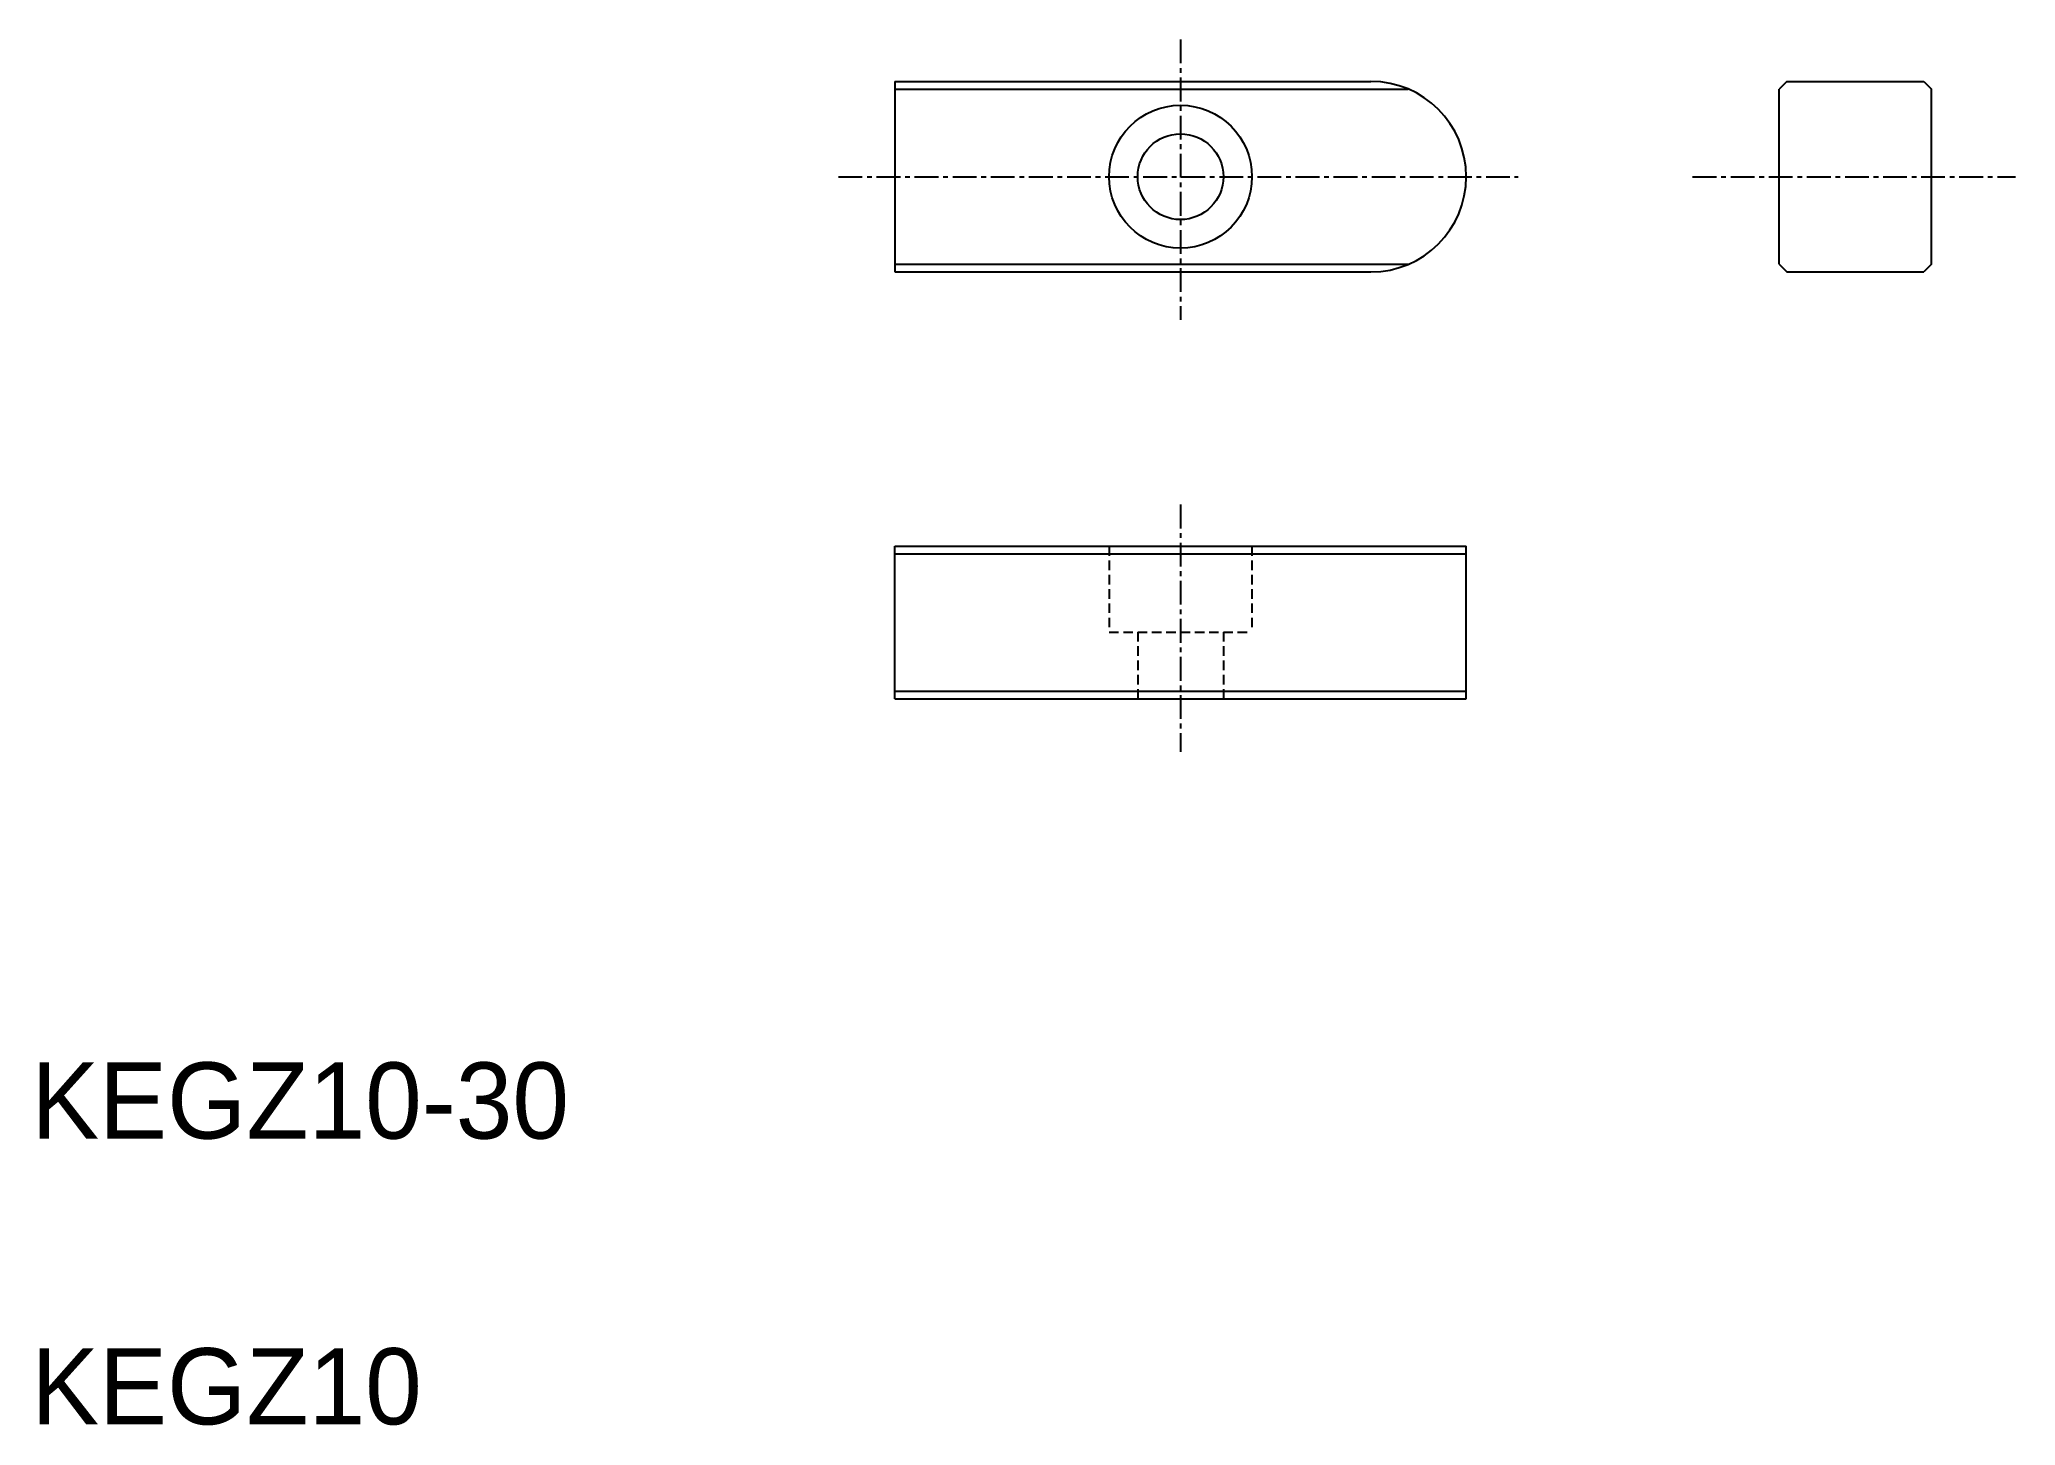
# Model space of a CAD drawing. Extents: x 10 to 114, y 10 to 83.
import ezdxf

# ---------------------------------------------------------------- set-up
doc = ezdxf.new("R2010")
doc.units = 0
doc.linetypes.add('CENTER', pattern=[2, 1.25, -0.25, 0.25, -0.25])
doc.linetypes.add('DASHED', pattern=[0.75, 0.5, -0.25])
doc.layers.get('0').update_dxf_attribs({"linetype": 'CONTINUOUS'})
doc.layers.add('CENTER', color=1, linetype='CENTER')

msp = doc.modelspace()

# ---------------------------------------------------------------- linework, layer by layer
at = {"color": 7, "linetype": 'CONTINUOUS'}
for p, q in [((55.35, 80.49), (80.35, 80.49)), ((55.35, 80.49), (55.35, 70.49)), ((102.18, 80.49), (101.78, 80.09)), ((101.78, 70.89), (101.78, 80.09)), ((102.18, 80.49), (109.38, 80.49)), ((109.38, 80.49), (109.78, 80.09)), ((109.78, 70.89), (109.78, 80.09)), ((101.78, 70.89), (102.18, 70.49)), ((109.78, 70.89), (109.38, 70.49)), ((55.35, 70.49), (80.35, 70.49)), ((102.18, 70.49), (109.38, 70.49)), ((55.35, 56.09), (85.35, 56.09)), ((55.35, 48.09), (55.35, 56.09)), ((62.85, 56.09), (62.85, 56.09)), ((85.35, 48.09), (85.35, 56.09)), ((55.35, 48.09), (85.35, 48.09))]:
    msp.add_line(p, q, dxfattribs=at)
at = {"color": 3, "linetype": 'CONTINUOUS'}
for p, q in [((55.35, 80.09), (82.31, 80.09)), ((55.35, 70.89), (82.31, 70.89)), ((55.35, 55.69), (85.35, 55.69)), ((55.35, 48.49), (85.35, 48.49))]:
    msp.add_line(p, q, dxfattribs=at)
at = {"color": 3, "linetype": 'DASHED'}
for p, q in [((66.6, 56.09), (66.6, 51.59)), ((70.35, 56.09), (70.35, 56.09)), ((74.1, 56.09), (74.1, 51.59)), ((66.6, 51.59), (74.1, 51.59)), ((68.1, 51.59), (68.1, 48.09)), ((72.6, 51.59), (72.6, 48.09))]:
    msp.add_line(p, q, dxfattribs=at)
at = {"color": 7, "linetype": 'CONTINUOUS'}
for radius in [3.75, 2.25]:
    msp.add_circle((70.35, 75.49), radius, dxfattribs=at)
msp.add_arc((80.35, 75.49), 5, 270, 90, dxfattribs=at)
at = {"layer": 'CENTER', "color": 1, "linetype": 'CENTER'}
for p, q in [((70.35, 82.69), (70.35, 67.98)), ((52.39, 75.49), (88.07, 75.49)), ((97.24, 75.49), (114.19, 75.49)), ((70.35, 58.28), (70.35, 45.31))]:
    msp.add_line(p, q, dxfattribs=at)

# ---------------------------------------------------------------- texts
at = {"color": 7, "linetype": 'CONTINUOUS'}
for s, p in [('KEGZ10-30', (10, 25)), ('KEGZ10', (10, 10))]:
    msp.add_text(s, height=4, dxfattribs=at).set_placement(p)

doc.saveas('drawing.dxf')
